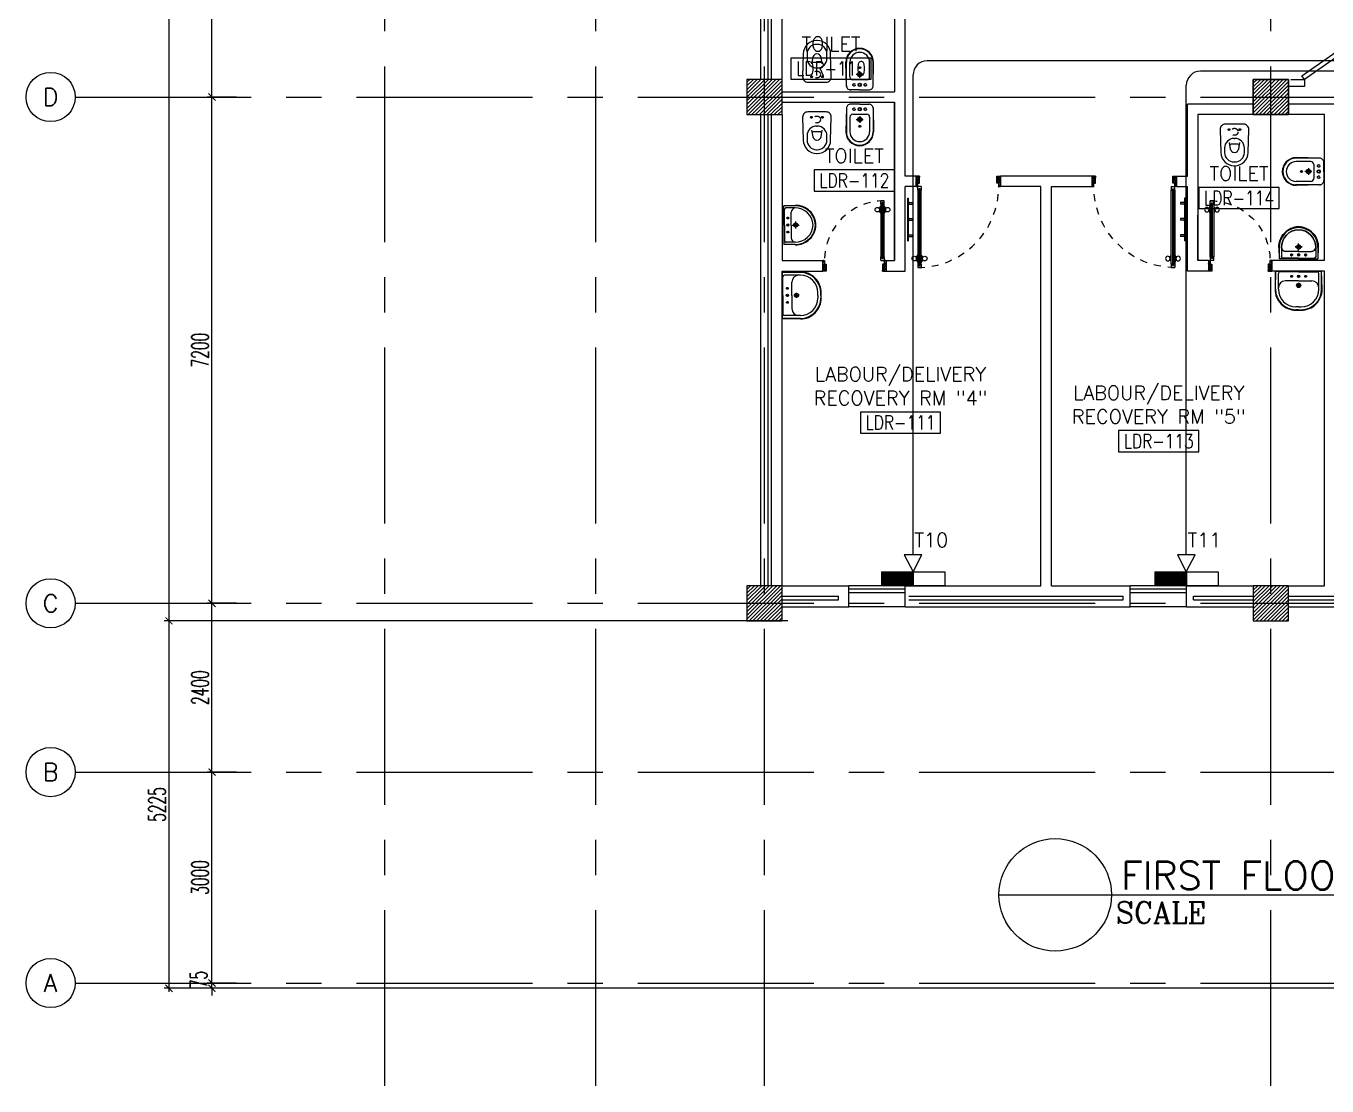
# Model space of a CAD drawing. Extents: x 0 to 92.2, y -1.4 to 78.1.
# Drawn here: x -0.01 to 18.49, y -1.39 to 13.68 of the extents above; entities that cross this region are included whole.
import ezdxf
from ezdxf.enums import TextEntityAlignment as Align

# ---------------------------------------------------------------- set-up
doc = ezdxf.new("R2010")
doc.units = 0
doc.header["$MEASUREMENT"] = 0
doc.header["$PDMODE"] = 34
for name, pattern in [('CENTERX2', [4, 2.5, -0.5, 0.5, -0.5]), ('DASHED', [0.75, 0.5, -0.25]), ('HIDDEN', [0.375, 0.25, -0.125]), ('HIDDEN2', [0.1875, 0.125, -0.0625])]:
    doc.linetypes.add(name, pattern=pattern)
doc.layers.get('0').update_dxf_attribs({"color": 11, "linetype": 'CONTINUOUS'})
doc.layers.get('DEFPOINTS').update_dxf_attribs({"color": 11, "linetype": 'CONTINUOUS'})
for name, color, linetype in [('A-TILES', 11, 'CONTINUOUS'), ('AX-CR', 11, 'CONTINUOUS'), ('AX-DIM', 11, 'CONTINUOUS'), ('AX-TXT', 11, 'CONTINUOUS'), ('AXES', 11, 'CENTERX2'), ('COL', 11, 'CONTINUOUS'), ('DOOR', 11, 'CONTINUOUS'), ('E-TEL', 4, 'CONTINUOUS'), ('E-TEXT', 2, 'CONTINUOUS'), ('E-WIRE', 4, 'CONTINUOUS'), ('FIX', 11, 'CONTINUOUS'), ('HAT', 11, 'CONTINUOUS'), ('INSUL', 11, 'CONTINUOUS'), ('NON-MEDICAL', 11, 'CONTINUOUS'), ('RM-BOX', 11, 'CONTINUOUS'), ('RM-NAME', 11, 'CONTINUOUS'), ('RM-NO', 11, 'CONTINUOUS'), ('TITLETEXT', 11, 'CONTINUOUS'), ('WALL', 11, 'CONTINUOUS'), ('WIN', 11, 'CONTINUOUS')]:
    doc.layers.add(name, color=color, linetype=linetype)
doc.styles.add('ROMANC', font='romanc', dxfattribs={"height": 0.1})
doc.styles.add('ROMANS', font='ROMANS.shx', dxfattribs={"width": 0.6})
doc.styles.get("Standard").update_dxf_attribs({"font": 'TXT.shx'})
doc.dimstyles.new('STANDARD_IN', dxfattribs={"dimtxt": 0.24, "dimasz": 0.1, "dimexe": 0.07, "dimexo": 0.05, "dimgap": 0.05, "dimtad": 1, "dimdec": 0, "dimlfac": 1000, "dimzin": 0, "dimtxsty": 'ROMANS', "dimblk": 'ARCHTICK', "dimcen": 0.05, "dimdle": 0.05, "dimclrd": 7, "dimclre": 7, "dimclrt": 2, "dimazin": 3, "dimtfac": 1, "dimtdec": 0, "dimtmove": 0, "dimatfit": 3, "dimtolj": 1, "dimtzin": 0})

# ---------------------------------------------------------------- blocks, each defined once
blk = doc.blocks.new('*X87')
at = {"color": 0}
for p, q in [((31339, 118260), (31829, 118750)), ((31339, 118313), (31776, 118750)), ((31339, 118366), (31723, 118750)), ((31339, 118419), (31670, 118750)), ((31339, 118472), (31617, 118750)), ((31339, 118525), (31563, 118750)), ((31339, 118579), (31510, 118750)), ((31339, 118632), (31457, 118750)), ((31339, 118685), (31404, 118750)), ((31339, 118738), (31351, 118750)), ((31382, 118250), (31839, 118707)), ((31435, 118250), (31839, 118654)), ((31488, 118250), (31839, 118601)), ((31541, 118250), (31839, 118548)), ((31594, 118250), (31839, 118495)), ((31647, 118250), (31839, 118442)), ((31700, 118250), (31839, 118389)), ((31753, 118250), (31839, 118336)), ((31806, 118250), (31839, 118283))]:
    blk.add_line(p, q, dxfattribs=at)
blk = doc.blocks.new('*X86')
at = {"color": 0}
for p, q in [((24139, 118273), (24616, 118750)), ((24139, 118326), (24563, 118750)), ((24139, 118379), (24510, 118750)), ((24139, 118432), (24457, 118750)), ((24139, 118485), (24404, 118750)), ((24139, 118538), (24351, 118750)), ((24139, 118591), (24298, 118750)), ((24139, 118644), (24245, 118750)), ((24139, 118697), (24192, 118750)), ((24169, 118250), (24639, 118720)), ((24222, 118250), (24639, 118667)), ((24275, 118250), (24639, 118614)), ((24328, 118250), (24639, 118561)), ((24381, 118250), (24639, 118508)), ((24434, 118250), (24639, 118455)), ((24487, 118250), (24639, 118402)), ((24540, 118250), (24639, 118349)), ((24593, 118250), (24639, 118296))]:
    blk.add_line(p, q, dxfattribs=at)
blk = doc.blocks.new('*X82')
at = {"color": 0}
for p, q in [((31339, 125473), (31816, 125950)), ((31339, 125526), (31763, 125950)), ((31339, 125579), (31710, 125950)), ((31339, 125632), (31657, 125950)), ((31339, 125685), (31604, 125950)), ((31339, 125738), (31551, 125950)), ((31339, 125791), (31498, 125950)), ((31339, 125844), (31445, 125950)), ((31339, 125897), (31392, 125950)), ((31369, 125450), (31839, 125920)), ((31422, 125450), (31839, 125867)), ((31475, 125450), (31839, 125814)), ((31528, 125450), (31839, 125761)), ((31581, 125450), (31839, 125708)), ((31634, 125450), (31839, 125655)), ((31687, 125450), (31839, 125602)), ((31740, 125450), (31839, 125549)), ((31793, 125450), (31839, 125496))]:
    blk.add_line(p, q, dxfattribs=at)
blk = doc.blocks.new('*X81')
at = {"color": 0}
for p, q in [((24139, 125485), (24604, 125950)), ((24139, 125538), (24551, 125950)), ((24139, 125591), (24498, 125950)), ((24139, 125644), (24445, 125950)), ((24139, 125697), (24392, 125950)), ((24139, 125750), (24338, 125950)), ((24139, 125803), (24285, 125950)), ((24139, 125857), (24232, 125950)), ((24139, 125910), (24179, 125950)), ((24157, 125450), (24639, 125932)), ((24210, 125450), (24639, 125879)), ((24263, 125450), (24639, 125826)), ((24316, 125450), (24639, 125773)), ((24369, 125450), (24639, 125720)), ((24422, 125450), (24639, 125667)), ((24475, 125450), (24639, 125614)), ((24528, 125450), (24639, 125561)), ((24581, 125450), (24639, 125508)), ((24634, 125450), (24639, 125455))]:
    blk.add_line(p, q, dxfattribs=at)
blk = doc.blocks.new('RM1')
at = {"layer": 'RM-BOX'}
blk.add_lwpolyline([(570, -200), (-570, -200), (-570, -500), (570, -500)], close=True, dxfattribs=at)
at = {"layer": 'RM-NAME', "style": 'ROMANS'}
blk.add_attdef('ROOMNAME1', text='', height=200, dxfattribs=at).set_placement((0, 324), align=Align.MIDDLE)
blk = doc.blocks.new('AXL')
at = {"layer": 'AX-CR'}
blk.add_circle((-350, 0), 350, dxfattribs=at)
blk = doc.blocks.new('_ARCHTICK')
at = {"color": 0, "linetype": 'BYBLOCK', "const_width": 0.15}
blk.add_lwpolyline([(-0.5, -0.5), (0.5, 0.5)], dxfattribs=at)
blk = doc.blocks.new('*D167')
at = {"layer": 'AX-DIM', "color": 7, "ltscale": 0.3}
for p, q in [((2.026, 5.171), (2.026, 64.591)), ((10.147, 64.541), (1.956, 64.541)), ((10.826, 5.221), (1.956, 5.221))]:
    blk.add_line(p, q, dxfattribs=at)
at = {"layer": 'DEFPOINTS', "color": 0, "ltscale": 0.3}
for p in [(2.026, 64.541), (10.197, 64.541), (10.876, 5.221)]:
    blk.add_point(p, dxfattribs=at)
at = {"layer": 'AX-DIM', "color": 7, "ltscale": 0.3, "xscale": 0.1, "yscale": 0.1, "zscale": 0.1}
for p, rotation in [((2.026, 64.541), 90), ((2.026, 5.221), 270)]:
    blk.add_blockref('_ARCHTICK', p, dxfattribs=dict(at, rotation=rotation))
at = {"layer": 'AX-DIM', "color": 2, "ltscale": 0.3, "insert": (1.856, 34.881), "char_height": 0.24, "attachment_point": 5, "rotation": 90, "style": 'ROMANS'}
blk.add_mtext('\\A1;59320', dxfattribs=at)
blk = doc.blocks.new('*D155')
at = {"layer": 'AX-DIM', "color": 7, "ltscale": 0.3}
for p, q in [((2.637, 12.621), (2.637, 16.321)), ((2.987, 16.271), (2.567, 16.271)), ((2.987, 12.671), (2.567, 12.671))]:
    blk.add_line(p, q, dxfattribs=at)
at = {"layer": 'DEFPOINTS', "color": 0, "ltscale": 0.3}
for p in [(2.637, 16.271), (3.037, 16.271), (3.037, 12.671)]:
    blk.add_point(p, dxfattribs=at)
at = {"layer": 'AX-DIM', "color": 7, "ltscale": 0.3, "xscale": 0.1, "yscale": 0.1, "zscale": 0.1}
for p, rotation in [((2.637, 16.271), 90), ((2.637, 12.671), 270)]:
    blk.add_blockref('_ARCHTICK', p, dxfattribs=dict(at, rotation=rotation))
at = {"layer": 'AX-DIM', "color": 2, "ltscale": 0.3, "insert": (2.467, 14.471), "char_height": 0.24, "attachment_point": 5, "rotation": 90, "style": 'ROMANS'}
blk.add_mtext('\\A1;3600', dxfattribs=at)
blk = doc.blocks.new('*D154')
at = {"layer": 'AX-DIM', "color": 7, "ltscale": 0.3}
for p, q in [((2.987, 12.671), (2.567, 12.671)), ((2.637, 5.421), (2.637, 12.721)), ((2.987, 5.471), (2.567, 5.471))]:
    blk.add_line(p, q, dxfattribs=at)
at = {"layer": 'DEFPOINTS', "color": 0, "ltscale": 0.3}
for p in [(2.637, 12.671), (3.037, 12.671), (3.037, 5.471)]:
    blk.add_point(p, dxfattribs=at)
at = {"layer": 'AX-DIM', "color": 7, "ltscale": 0.3, "xscale": 0.1, "yscale": 0.1, "zscale": 0.1}
for p, rotation in [((2.637, 12.671), 90), ((2.637, 5.471), 270)]:
    blk.add_blockref('_ARCHTICK', p, dxfattribs=dict(at, rotation=rotation))
at = {"layer": 'AX-DIM', "color": 2, "ltscale": 0.3, "insert": (2.467, 9.071), "char_height": 0.24, "attachment_point": 5, "rotation": 90, "style": 'ROMANS'}
blk.add_mtext('\\A1;7200', dxfattribs=at)
blk = doc.blocks.new('*D153')
at = {"layer": 'AX-DIM', "color": 7, "ltscale": 0.3}
for p, q in [((2.987, 5.471), (2.567, 5.471)), ((2.637, 3.021), (2.637, 5.521)), ((2.987, 3.071), (2.567, 3.071))]:
    blk.add_line(p, q, dxfattribs=at)
at = {"layer": 'DEFPOINTS', "color": 0, "ltscale": 0.3}
for p in [(2.637, 5.471), (3.037, 5.471), (3.037, 3.071)]:
    blk.add_point(p, dxfattribs=at)
at = {"layer": 'AX-DIM', "color": 7, "ltscale": 0.3, "xscale": 0.1, "yscale": 0.1, "zscale": 0.1}
for p, rotation in [((2.637, 5.471), 90), ((2.637, 3.071), 270)]:
    blk.add_blockref('_ARCHTICK', p, dxfattribs=dict(at, rotation=rotation))
at = {"layer": 'AX-DIM', "color": 2, "ltscale": 0.3, "insert": (2.467, 4.271), "char_height": 0.24, "attachment_point": 5, "rotation": 90, "style": 'ROMANS'}
blk.add_mtext('\\A1;2400', dxfattribs=at)
blk = doc.blocks.new('*D152')
at = {"layer": 'AX-DIM', "color": 7, "ltscale": 0.3}
for p, q in [((2.987, 3.071), (2.567, 3.071)), ((2.637, 0.021), (2.637, 3.121)), ((2.987, 0.071), (2.567, 0.071))]:
    blk.add_line(p, q, dxfattribs=at)
at = {"layer": 'DEFPOINTS', "color": 0, "ltscale": 0.3}
for p in [(2.637, 3.071), (3.037, 3.071), (3.037, 0.071)]:
    blk.add_point(p, dxfattribs=at)
at = {"layer": 'AX-DIM', "color": 7, "ltscale": 0.3, "xscale": 0.1, "yscale": 0.1, "zscale": 0.1}
for p, rotation in [((2.637, 3.071), 90), ((2.637, 0.071), 270)]:
    blk.add_blockref('_ARCHTICK', p, dxfattribs=dict(at, rotation=rotation))
at = {"layer": 'AX-DIM', "color": 2, "ltscale": 0.3, "insert": (2.467, 1.571), "char_height": 0.24, "attachment_point": 5, "rotation": 90, "style": 'ROMANS'}
blk.add_mtext('\\A1;3000', dxfattribs=at)
blk = doc.blocks.new('COL50')
at = {"layer": 'COL'}
blk.add_lwpolyline([(-250, 250), (-250, -250), (250, -250), (250, 250)], close=True, dxfattribs=at)
blk = doc.blocks.new('*D186')
at = {"layer": 'AX-DIM', "color": 7, "ltscale": 0.3}
for p, q in [((2.676, 5.221), (1.956, 5.221)), ((2.026, -0.054), (2.026, 5.271)), ((18.602, -0.004), (1.956, -0.004))]:
    blk.add_line(p, q, dxfattribs=at)
at = {"layer": 'DEFPOINTS', "color": 0, "ltscale": 0.3}
for p in [(2.026, 5.221), (2.726, 5.221), (18.652, -0.004)]:
    blk.add_point(p, dxfattribs=at)
at = {"layer": 'AX-DIM', "color": 7, "ltscale": 0.3, "xscale": 0.1, "yscale": 0.1, "zscale": 0.1}
for p, rotation in [((2.026, 5.221), 90), ((2.026, -0.004), 270)]:
    blk.add_blockref('_ARCHTICK', p, dxfattribs=dict(at, rotation=rotation))
at = {"layer": 'AX-DIM', "color": 2, "ltscale": 0.3, "insert": (1.856, 2.609), "char_height": 0.24, "attachment_point": 5, "rotation": 90, "style": 'ROMANS'}
blk.add_mtext('\\A1;5225', dxfattribs=at)
blk = doc.blocks.new('*D185')
at = {"layer": 'AX-DIM', "color": 7, "ltscale": 0.3}
for p, q in [((2.987, 0.071), (2.567, 0.071)), ((2.637, 0.071), (2.637, 0.171)), ((2.637, -0.004), (2.637, 0.071)), ((2.987, -0.004), (2.567, -0.004)), ((2.637, -0.004), (2.637, -0.104))]:
    blk.add_line(p, q, dxfattribs=at)
at = {"layer": 'DEFPOINTS', "color": 0, "ltscale": 0.3}
for p in [(2.637, 0.071), (3.037, 0.071), (3.037, -0.004)]:
    blk.add_point(p, dxfattribs=at)
at = {"layer": 'AX-DIM', "color": 7, "ltscale": 0.3, "xscale": 0.1, "yscale": 0.1, "zscale": 0.1}
for p, rotation in [((2.637, 0.071), 270), ((2.637, -0.004), 90)]:
    blk.add_blockref('_ARCHTICK', p, dxfattribs=dict(at, rotation=rotation))
at = {"layer": 'AX-DIM', "color": 2, "ltscale": 0.3, "insert": (2.447, 0.119), "char_height": 0.24, "attachment_point": 5, "rotation": 90, "style": 'ROMANS'}
blk.add_mtext('\\A1;75', dxfattribs=at)
blk = doc.blocks.new('DOOR90')
at = {"layer": 'DOOR', "color": 0, "linetype": 'BYBLOCK'}
for p, q in [((-150, 0), (-150, -25)), ((-150, 0), (0, 0)), ((0, -50), (0, 0)), ((-1000, -25), (-1000, -75)), ((-1000, -75), (-1000, -25)), ((-950, -25), (-1000, -25)), ((-950, -75), (-1000, -75)), ((-970, -42), (-970, -58)), ((-950, -42), (-970, -42)), ((-950, -58), (-970, -58)), ((-950, -25), (-950, -42)), ((-950, -58), (-950, -75)), ((-918, -25), (-918, -18)), ((-828, -18), (-918, -18)), ((-918, -75), (-918, -82)), ((-828, -82), (-918, -82)), ((-905, -18), (-905, -9)), ((-905, -9), (-840, -9)), ((-905, -18), (-840, -18)), ((-905, -82), (-905, -91)), ((-905, -82), (-840, -82)), ((-905, -91), (-840, -91)), ((-840, -18), (-840, -9)), ((-840, -82), (-840, -91)), ((-828, -25), (-828, -18)), ((-828, -75), (-828, -82)), ((-200, -42), (-200, -25)), ((-200, -25), (-150, -25)), ((-180, -42), (-200, -42)), ((-200, -75), (-200, -58)), ((-200, -58), (-180, -58)), ((-150, -75), (-200, -75)), ((-180, -58), (-180, -42)), ((-150, -75), (-150, -25)), ((-150, -25), (-100, -25)), ((-100, -25), (-100, -50)), ((-100, -50), (0, -50)), ((-150, -900), (-150, -875)), ((-150, -875), (-100, -875)), ((0, -900), (-150, -900)), ((-150, -900), (0, -900)), ((-100, -850), (0, -850)), ((-100, -875), (-100, -850)), ((0, -850), (0, -900))]:
    blk.add_line(p, q, dxfattribs=at)
at = {"layer": 'DOOR', "color": 9, "linetype": 'BYBLOCK'}
for p, q in [((0, -50), (-114, 0)), ((0, -50), (-40, 0)), ((0, -50), (-100, -37)), ((0, -850), (-114, -900)), ((0, -850), (-100, -863)), ((0, -850), (-40, -900))]:
    blk.add_line(p, q, dxfattribs=at)
at = {"layer": 'DOOR', "linetype": 'BYBLOCK'}
for p, q in [((-200, -25), (-950, -25)), ((-200, -42), (-950, -42)), ((-200, -58), (-950, -58)), ((-950, -75), (-200, -75))]:
    blk.add_line(p, q, dxfattribs=at)
at = {"layer": 'DOOR', "color": 0, "linetype": 'BYBLOCK'}
for centre in [(-873, 24), (-873, -124)]:
    blk.add_circle(centre, 32.4, dxfattribs=at)
at = {"layer": 'DOOR', "color": 9, "linetype": 'BYBLOCK'}
for centre, radius, start, end in [((0, -50), 154, 161.1053, 166.2858), ((0, -50), 134, 158.1598, 169.28), ((0, -50), 94.4, 148.0182, 180), ((0, -50), 74.4, 137.7764, 180), ((0, -50), 114, 154.0838, 167.3774), ((0, -50), 54.4, 113.2074, 180), ((0, -50), 34.4, 90, 180), ((0, -50), 14.4, 90, 180), ((0, -850), 154, 193.7142, 198.8947), ((0, -850), 134, 190.72, 201.8402), ((0, -850), 94.4, 180, 211.9818), ((0, -850), 74.4, 180, 222.2236), ((0, -850), 54.4, 180, 246.7926), ((0, -850), 34.4, 180, 270), ((0, -850), 14.4, 180, 270)]:
    blk.add_arc(centre, radius, start, end, dxfattribs=at)
at = {"layer": 'DOOR', "linetype": 'HIDDEN', "ltscale": 0.5}
blk.add_arc((-150, -25), 850, 180, 270, dxfattribs=at)
blk = doc.blocks.new('DOOR100')
at = {"layer": 'DOOR', "color": 0, "linetype": 'BYBLOCK'}
for p, q in [((-25, 1300), (-75, 1300)), ((-75, 1300), (-25, 1300)), ((-75, 1250), (-75, 1300)), ((-25, 1250), (-25, 1300)), ((-82, 1205), (-91, 1205)), ((-91, 1205), (-91, 1140)), ((-82, 1140), (-91, 1140)), ((-75, 1218), (-82, 1218)), ((-82, 1128), (-82, 1218)), ((-82, 1205), (-82, 1140)), ((-75, 1128), (-82, 1128)), ((-58, 1250), (-75, 1250)), ((-42, 1270), (-58, 1270)), ((-58, 1250), (-58, 1270)), ((-42, 1250), (-42, 1270)), ((-25, 1250), (-42, 1250)), ((-25, 1218), (-18, 1218)), ((-25, 1128), (-18, 1128)), ((-18, 1128), (-18, 1218)), ((-18, 1205), (-9, 1205)), ((-18, 1205), (-18, 1140)), ((-18, 1140), (-9, 1140)), ((-9, 1205), (-9, 1140)), ((-75, 200), (-58, 200)), ((-75, 150), (-75, 200)), ((-58, 200), (-58, 180)), ((-42, 200), (-25, 200)), ((-42, 180), (-42, 200)), ((-25, 200), (-25, 150)), ((-1200, 0), (-1200, 150)), ((-1200, 150), (-1175, 150)), ((-1200, 150), (-1200, 0)), ((-1150, 0), (-1200, 0)), ((-1175, 150), (-1175, 100)), ((-1175, 100), (-1150, 100)), ((-1150, 100), (-1150, 0)), ((-75, 150), (-25, 150)), ((-58, 180), (-42, 180)), ((-50, 100), (-50, 0)), ((-25, 100), (-50, 100)), ((-50, 0), (0, 0)), ((0, 150), (-25, 150)), ((-25, 150), (-25, 100)), ((0, 150), (0, 0))]:
    blk.add_line(p, q, dxfattribs=at)
at = {"layer": 'DOOR', "linetype": 'BYBLOCK'}
for p, q in [((-75, 1250), (-75, 200)), ((-58, 200), (-58, 1250)), ((-42, 200), (-42, 1250)), ((-25, 200), (-25, 1250)), ((0, 0), (0, 150))]:
    blk.add_line(p, q, dxfattribs=at)
at = {"layer": 'DOOR', "color": 9, "linetype": 'BYBLOCK'}
for p, q in [((-1150, 0), (-1200, 114)), ((-1150, 0), (-1200, 40)), ((-1150, 0), (-1163, 100)), ((-50, 0), (0, 114)), ((-50, 0), (-37, 100)), ((-50, 0), (0, 40))]:
    blk.add_line(p, q, dxfattribs=at)
at = {"layer": 'DOOR', "color": 0, "linetype": 'BYBLOCK'}
for centre in [(-124, 1173), (24, 1173)]:
    blk.add_circle(centre, 32.4, dxfattribs=at)
at = {"layer": 'DOOR', "linetype": 'HIDDEN', "ltscale": 0.5}
blk.add_arc((-25, 150), 1150, 90, 180.0001, dxfattribs=at)
at = {"layer": 'DOOR', "color": 9, "linetype": 'BYBLOCK'}
for centre, radius, start, end in [((-1150, 0), 154, 103.7142, 108.8947), ((-1150, 0), 134, 100.72, 111.8402), ((-1150, 0), 94.4, 90, 121.9818), ((-1150, 0), 74.4, 90, 132.2236), ((-1150, 0), 54.4, 90, 156.7926), ((-1150, 0), 34.4, 90, 180), ((-1150, 0), 14.4, 90, 180), ((-50, 0), 94.4, 58.0182, 90), ((-50, 0), 74.4, 47.7764, 90), ((-50, 0), 54.4, 23.2074, 90), ((-50, 0), 34.4, 0, 90), ((-50, 0), 14.4, 0, 90), ((-50, 0), 134, 68.1598, 79.28), ((-50, 0), 114, 64.0838, 77.3774), ((-50, 0), 154, 71.1053, 76.2858)]:
    blk.add_arc(centre, radius, start, end, dxfattribs=at)
blk = doc.blocks.new('A$C49F1192B')
at = {"layer": 'DOOR', "color": 0, "linetype": 'BYBLOCK', "xscale": -1, "rotation": 270}
blk.add_blockref('DOOR100', (0, 1200), dxfattribs=at)
blk = doc.blocks.new('WC1')
at = {"layer": 'FIX'}
for p, q in [((-210, 204), (-538, 194)), ((-727, 5), (-727, -5)), ((-674, 5), (-674, -5)), ((-534, 24), (-540, 0)), ((-540, 0), (-534, -24)), ((-475, 141), (-538, 141)), ((-395, 76), (-490, 60)), ((-339, 5), (-339, -5)), ((-538, -141), (-475, -141)), ((-490, -60), (-395, -76)), ((-538, -194), (-210, -204))]:
    blk.add_line(p, q, dxfattribs=at)
at = {"layer": 'FIX', "linetype": 'CONTINUOUS'}
blk.add_line((-420, -47), (-420, 45), dxfattribs=at)
at = {"layer": 'FIX'}
blk.add_lwpolyline([(-213, -204), (-210, -204, 0.414214), (-137, -131), (-137, 0), (-137, 131, 0.414214), (-210, 204)], format="xyb", dxfattribs=at)
at = {"layer": 'FIX', "linetype": 'HIDDEN2', "ltscale": 0.3}
blk.add_circle((-245, 0), 49.8, dxfattribs=at)
at = {"layer": 'FIX', "linetype": 'HIDDEN', "ltscale": 0.05}
for centre in [(-213, 78), (-213, -77)]:
    blk.add_circle(centre, 11.6, dxfattribs=at)
at = {"layer": 'FIX'}
for centre, radius, start, end in [((-538, 5), 189, 90, 180), ((-538, 5), 136, 90, 180), ((-473, -7), 68.2, 128.9242, 152.8468), ((-464, -18), 82, 108.496, 128.9242), ((-475, 5), 136, 360, 90), ((-538, -5), 189, 180, 270), ((-538, -5), 136, 180, 270), ((-473, 7), 68.2, 207.1532, 231.0758), ((-464, 18), 82, 231.0758, 251.504), ((-475, -5), 136, 270, 0)]:
    blk.add_arc(centre, radius, start, end, dxfattribs=at)
at = {"layer": 'FIX', "linetype": 'CONTINUOUS'}
for centre, start, end in [((-443, 46), 357.6662, 91.6121), ((-442, -46), 268.3879, 2.3338)]:
    blk.add_arc(centre, 22.3, start, end, dxfattribs=at)
blk = doc.blocks.new('BIDET1')
at = {"layer": 'FIX'}
for p, q in [((-88, 190), (-428, 190)), ((-617, 2), (-617, -3)), ((-210, 140), (-420, 140)), ((-352, 1), (-352, 1)), ((-350, 5), (-350, 5)), ((-348, 1), (-348, 1)), ((-346, 5), (-346, 5)), ((-344, 9), (-344, 9)), ((-344, 1), (-344, 1)), ((-342, 5), (-342, 5)), ((-341, 9), (-341, 9)), ((-341, 1), (-341, 1)), ((-339, 5), (-339, 5)), ((-337, 1), (-337, 1)), ((-335, 5), (-335, 5)), ((-333, 1), (-333, 1)), ((-170, 100), (-170, -100)), ((-25, -3), (-25, 128)), ((-617, -8), (-617, -3)), ((-210, -140), (-420, -140)), ((-350, -2), (-350, -2)), ((-348, -6), (-348, -6)), ((-346, -2), (-346, -2)), ((-346, -10), (-346, -10)), ((-344, -6), (-344, -6)), ((-342, -2), (-342, -2)), ((-342, -10), (-342, -10)), ((-341, -6), (-341, -6)), ((-339, -2), (-339, -2)), ((-339, -10), (-339, -10)), ((-337, -6), (-337, -6)), ((-335, -2), (-335, -2)), ((-333, -6), (-333, -6)), ((-331, -2), (-331, -2)), ((-25, -3), (-25, -134)), ((-88, -190), (-428, -190))]:
    blk.add_line(p, q, dxfattribs=at)
at = {"layer": 'FIX', "linetype": 'BYBLOCK', "ltscale": 0.3}
for p, q in [((-75, 190), (-420, 197)), ((-75, -190), (-420, -197))]:
    blk.add_line(p, q, dxfattribs=at)
at = {"layer": 'FIX', "linetype": 'DASHED', "ltscale": 0.05}
for p, q in [((-196, 0), (-294, 0)), ((-245, 49), (-245, -49))]:
    blk.add_line(p, q, dxfattribs=at)
at = {"layer": 'FIX'}
for centre, radius in [((-342, 0), 13.8), ((-342, 0), 11), ((-245, 0), 31.7), ((-245, 0), 22.5), ((-98, 0), 24.5), ((-98, 0), 17.5)]:
    blk.add_circle(centre, radius, dxfattribs=at)
at = {"layer": 'FIX', "linetype": 'HIDDEN', "ltscale": 0.05}
for centre in [(-98, 80), (-98, -80)]:
    blk.add_circle(centre, 17.5, dxfattribs=at)
at = {"layer": 'FIX', "linetype": 'BYBLOCK', "ltscale": 0.3}
blk.add_arc((-420, 0), 197, 90, 270, dxfattribs=at)
at = {"layer": 'FIX'}
for centre, radius, start, end in [((-420, 0), 190, 90, 270), ((-87, 128), 62.1, 0.1463, 90.8397), ((-420, 0), 140, 90, 270), ((-210, 100), 40, 0, 90), ((-210, -100), 40, 270, 0), ((-87, -128), 62.1, 269.1603, 359.8537)]:
    blk.add_arc(centre, radius, start, end, dxfattribs=at)
blk = doc.blocks.new('LAV-003')
at = {"layer": 'FIX', "linetype": 'CONTINUOUS'}
for p, q in [((-328, -285), (-328, -25)), ((0, -165), (-188, -165)), ((0, -165), (187, -165)), ((327, -285), (327, -25)), ((-288, -285), (-288, -265)), ((287, -285), (287, -265)), ((0, -535), (-38, -535)), ((0, -535), (37, -535)), ((0, -575), (-38, -575)), ((0, -575), (37, -575))]:
    blk.add_line(p, q, dxfattribs=at)
at = {"layer": 'FIX', "linetype": 'BYBLOCK'}
blk.add_line((-328, -25), (327, -25), dxfattribs=at)
at = {"layer": 'FIX', "linetype": 'BYBLOCK', "ltscale": 0.3}
for p, q in [((-288, -265), (-288, -60)), ((0, -35), (-262, -35)), ((0, -35), (262, -35)), ((287, -265), (287, -60))]:
    blk.add_line(p, q, dxfattribs=at)
at = {"layer": 'FIX'}
for p, q in [((-16, -101), (15, -101)), ((0, -85), (0, -116))]:
    blk.add_line(p, q, dxfattribs=at)
at = {"layer": 'FIX', "linetype": 'DASHED', "ltscale": 0.04}
for p, q in [((-36, -230), (37, -230)), ((0, -194), (0, -266))]:
    blk.add_line(p, q, dxfattribs=at)
at = {"layer": 'FIX', "linetype": 'CONTINUOUS'}
blk.add_lwpolyline([(295, -25), (0, -25), (-328, -25), (-335, -285, 0.414214), (-38, -582), (0, -582), (37, -582, 0.414214), (334, -285), (327, -25), (0, -25)], format="xyb", dxfattribs=at)
at = {"layer": 'FIX', "linetype": 'HIDDEN', "ltscale": 0.05}
for centre in [(-100, -101), (100, -101)]:
    blk.add_circle(centre, 12.4, dxfattribs=at)
at = {"layer": 'FIX'}
for centre, radius in [((0, -101), 15.5), ((0, -230), 29.5), ((0, -230), 22.5)]:
    blk.add_circle(centre, radius, dxfattribs=at)
at = {"layer": 'FIX', "linetype": 'CONTINUOUS'}
for centre, radius, start, end in [((-188, -265), 100, 90, 180), ((187, -265), 100, 0, 90), ((-38, -285), 290, 180, 270), ((-38, -285), 250, 180, 270), ((37, -285), 250, 270, 0), ((37, -285), 290, 270, 0)]:
    blk.add_arc(centre, radius, start, end, dxfattribs=at)
at = {"layer": 'FIX', "linetype": 'BYBLOCK', "ltscale": 0.3}
for centre, start, end in [((-262, -60), 90, 180), ((262, -60), 0, 90)]:
    blk.add_arc(centre, 25, start, end, dxfattribs=at)
blk = doc.blocks.new('LAV1')
at = {"layer": 'FIX', "linetype": 'BYBLOCK', "ltscale": 0.3}
for p, q in [((-280, 210), (-275, 50)), ((-245, 210), (-245, 85)), ((245, 210), (245, 85)), ((280, 210), (275, 50)), ((0, 60), (-220, 60)), ((0, 60), (220, 60))]:
    blk.add_line(p, q, dxfattribs=at)
at = {"layer": 'FIX', "linetype": 'CONTINUOUS'}
for p, q in [((-275, 210), (-275, 50)), ((275, 210), (275, 50)), ((0, 50), (-275, 50)), ((0, 50), (-252, 50)), ((0, 155), (-181, 155)), ((0, 155), (181, 155)), ((0, 50), (252, 50)), ((0, 50), (275, 50))]:
    blk.add_line(p, q, dxfattribs=at)
at = {"layer": 'FIX', "linetype": 'DASHED', "ltscale": 0.05}
for p, q in [((50, 220), (-50, 220)), ((0, 170), (0, 270)), ((0, 170), (0, 270))]:
    blk.add_line(p, q, dxfattribs=at)
at = {"layer": 'FIX'}
for p, q in [((16, 107), (-15, 107)), ((0, 92), (0, 123))]:
    blk.add_line(p, q, dxfattribs=at)
for centre, radius in [((0, 220), 29.5), ((0, 220), 22.5), ((0, 107), 15.5)]:
    blk.add_circle(centre, radius, dxfattribs=at)
at = {"layer": 'FIX', "linetype": 'HIDDEN', "ltscale": 0.05}
for centre in [(-100, 107), (100, 107)]:
    blk.add_circle(centre, 12.4, dxfattribs=at)
at = {"layer": 'FIX', "linetype": 'BYBLOCK', "ltscale": 0.3}
for centre, radius, start, end in [((7, 220), 287, 91.3776, 182.0064), ((-7, 220), 287, 357.9936, 88.6224), ((-220, 85), 24.9, 179.7021, 269.9486), ((220, 85), 24.9, 270.0514, 0.2979)]:
    blk.add_arc(centre, radius, start, end, dxfattribs=at)
at = {"layer": 'FIX', "linetype": 'CONTINUOUS'}
for centre, radius, start, end in [((8, 217), 283, 91.6988, 181.351), ((8, 212), 253, 91.7328, 180.4884), ((-8, 217), 283, 358.649, 88.3012), ((-8, 212), 253, 359.5116, 88.2672), ((-179, 222), 66.9, 190.2006, 268.0786), ((179, 222), 66.9, 271.9214, 349.7994)]:
    blk.add_arc(centre, radius, start, end, dxfattribs=at)

msp = doc.modelspace()

# ---------------------------------------------------------------- linework, layer by layer
at = {"layer": 'AXES'}
for p, q in [((5.0927, -1.3931), (5.0927, 77.4195)), ((8.0927, -1.3931), (8.0927, 77.4195)), ((17.6927, -1.3931), (17.6927, 77.4195)), ((10.4927, -1.3931), (10.4927, 43.5261)), ((0.6927, 12.6711), (68.7327, 12.6711)), ((0.6927, 5.4711), (68.7327, 5.4711)), ((0.6927, 3.0711), (68.7327, 3.0711)), ((0.6927, 0.0711), (68.7327, 0.0711))]:
    msp.add_line(p, q, dxfattribs=at)
at = {"layer": 'COL'}
msp.add_lwpolyline([(17.4427, 12.9211), (17.9427, 12.9211), (17.9427, 12.4211), (17.4427, 12.4211)], close=True, dxfattribs=at)
at = {"layer": 'E-TEL', "color": 4}
for p, q in [((12.1569, 5.9205), (12.1569, 5.7211)), ((12.1569, 5.9205), (13.0569, 5.9205)), ((12.1779, 5.9205), (12.6055, 5.7211)), ((12.2075, 5.9205), (12.608, 5.7337)), ((12.2371, 5.9205), (12.608, 5.7475)), ((12.2667, 5.9205), (12.608, 5.7613)), ((12.2963, 5.9205), (12.608, 5.7751)), ((12.3258, 5.9205), (12.608, 5.7889)), ((12.3554, 5.9205), (12.608, 5.8027)), ((12.385, 5.9205), (12.608, 5.8165)), ((12.4146, 5.9205), (12.608, 5.8303)), ((12.4441, 5.9205), (12.608, 5.8441)), ((12.4737, 5.9205), (12.608, 5.8579)), ((12.5033, 5.9205), (12.608, 5.8717)), ((12.5329, 5.9205), (12.608, 5.8855)), ((12.5625, 5.9205), (12.608, 5.8992)), ((12.592, 5.9205), (12.608, 5.913)), ((12.608, 5.9205), (12.608, 5.7211)), ((13.0569, 5.9205), (13.0569, 5.7211)), ((16.0411, 5.9205), (16.0411, 5.7211)), ((16.0411, 5.9205), (16.9411, 5.9205)), ((16.0621, 5.9205), (16.4896, 5.7211)), ((16.0917, 5.9205), (16.4922, 5.7337)), ((16.1212, 5.9205), (16.4922, 5.7475)), ((16.1508, 5.9205), (16.4922, 5.7613)), ((16.1804, 5.9205), (16.4922, 5.7751)), ((16.21, 5.9205), (16.4922, 5.7889)), ((16.2396, 5.9205), (16.4922, 5.8027)), ((16.2691, 5.9205), (16.4922, 5.8165)), ((16.2987, 5.9205), (16.4922, 5.8303)), ((16.3283, 5.9205), (16.4922, 5.8441)), ((16.3579, 5.9205), (16.4922, 5.8579)), ((16.3874, 5.9205), (16.4922, 5.8717)), ((16.417, 5.9205), (16.4922, 5.8855)), ((16.4466, 5.9205), (16.4922, 5.8992)), ((16.4762, 5.9205), (16.4922, 5.913)), ((16.4922, 5.9205), (16.4922, 5.7211)), ((16.9411, 5.9205), (16.9411, 5.7211)), ((12.1569, 5.9165), (12.5759, 5.7211)), ((12.1569, 5.9027), (12.5463, 5.7211)), ((12.1569, 5.8889), (12.5167, 5.7211)), ((12.1569, 5.8751), (12.4872, 5.7211)), ((12.1569, 5.8613), (12.4576, 5.7211)), ((12.1569, 5.8476), (12.428, 5.7211)), ((12.1569, 5.8338), (12.3984, 5.7211)), ((12.1569, 5.82), (12.3688, 5.7211)), ((12.1569, 5.8062), (12.3393, 5.7211)), ((12.1569, 5.7924), (12.3097, 5.7211)), ((12.1569, 5.7786), (12.2801, 5.7211)), ((12.1569, 5.7648), (12.2505, 5.7211)), ((12.1569, 5.751), (12.221, 5.7211)), ((12.1569, 5.7372), (12.1914, 5.7211)), ((16.0411, 5.9165), (16.46, 5.7211)), ((16.0411, 5.9027), (16.4305, 5.7211)), ((16.0411, 5.8889), (16.4009, 5.7211)), ((16.0411, 5.8751), (16.3713, 5.7211)), ((16.0411, 5.8613), (16.3417, 5.7211)), ((16.0411, 5.8476), (16.3121, 5.7211)), ((16.0411, 5.8338), (16.2826, 5.7211)), ((16.0411, 5.82), (16.253, 5.7211)), ((16.0411, 5.8062), (16.2234, 5.7211)), ((16.0411, 5.7924), (16.1938, 5.7211)), ((16.0411, 5.7786), (16.1643, 5.7211)), ((16.0411, 5.7648), (16.1347, 5.7211)), ((16.0411, 5.751), (16.1051, 5.7211)), ((16.0411, 5.7372), (16.0755, 5.7211)), ((12.1569, 5.7234), (12.1618, 5.7211)), ((13.0569, 5.7211), (12.1569, 5.7211)), ((16.0411, 5.7234), (16.0459, 5.7211)), ((16.9411, 5.7211), (16.0411, 5.7211))]:
    msp.add_line(p, q, dxfattribs=at)
for points in [[(12.732, 6.1627), (12.4795, 6.1627), (12.6058, 5.9205), (12.6058, 5.9205)], [(16.6162, 6.1627), (16.3637, 6.1627), (16.4899, 5.9205), (16.4899, 5.9205)]]:
    msp.add_lwpolyline(points, close=True, dxfattribs=at)
at = {"layer": 'E-WIRE', "color": 4}
msp.add_line((26.3291, 13.1851), (12.8058, 13.1851), dxfattribs=at)
at = {"layer": 'E-WIRE', "color": 4, "linetype": 'BYBLOCK'}
for p, q in [((12.6058, 6.1627), (12.6058, 12.9851)), ((26.3291, 13.0378), (16.6899, 13.0378)), ((16.4899, 6.1627), (16.4899, 12.8378))]:
    msp.add_line(p, q, dxfattribs=at)
for centre in [(12.8058, 12.9851), (16.6899, 12.8378)]:
    msp.add_arc(centre, 0.2, 90, 180, dxfattribs=at)
at = {"layer": 'INSUL'}
for p, q in [((10.5427, 12.9211), (10.5427, 15.7211)), ((10.5927, 12.9211), (10.5927, 15.7211)), ((10.5427, 5.7211), (10.5427, 12.4211)), ((10.5927, 5.7211), (10.5927, 12.4211)), ((12.5427, 5.7211), (12.5427, 5.7711)), ((10.7427, 5.5711), (11.5427, 5.5711)), ((11.5427, 5.5211), (11.5427, 5.5711)), ((12.5427, 5.5711), (15.5927, 5.5711)), ((15.5927, 5.5211), (15.5927, 5.5711)), ((16.5927, 5.5211), (16.5927, 5.5711)), ((16.5927, 5.5711), (17.4427, 5.5711)), ((17.9427, 5.5711), (18.7927, 5.5711)), ((10.7427, 5.5211), (11.5427, 5.5211)), ((12.5427, 5.5211), (15.5927, 5.5211)), ((16.5927, 5.5211), (17.4427, 5.5211)), ((17.9427, 5.5211), (18.7927, 5.5211))]:
    msp.add_line(p, q, dxfattribs=at)
at = {"layer": 'NON-MEDICAL'}
for p, q in [((12.5239, 11.2342), (12.5356, 11.2342)), ((12.5239, 11.2342), (12.5239, 10.6246)), ((12.5356, 11.2342), (12.5356, 10.6246)), ((12.5356, 11.1832), (12.5402, 11.1832)), ((12.5356, 11.1371), (12.5402, 11.1371)), ((12.5402, 11.1832), (12.5402, 11.1371)), ((12.5402, 11.1719), (12.5942, 11.1719)), ((12.5402, 11.1484), (12.5942, 11.1484)), ((12.5942, 11.1719), (12.5942, 11.1484)), ((16.4073, 11.1719), (16.4073, 11.1484)), ((16.4613, 11.1719), (16.4073, 11.1719)), ((16.4613, 11.1484), (16.4073, 11.1484)), ((16.4613, 11.1832), (16.4613, 11.1371)), ((16.4659, 11.1832), (16.4613, 11.1832)), ((16.4659, 11.1371), (16.4613, 11.1371)), ((16.4776, 11.2342), (16.4659, 11.2342)), ((16.4659, 11.2342), (16.4659, 10.6246)), ((16.4776, 11.2342), (16.4776, 10.6246)), ((12.5356, 10.9525), (12.5402, 10.9525)), ((12.5402, 10.9525), (12.5402, 10.9063)), ((12.5402, 10.9411), (12.5942, 10.9411)), ((12.5402, 10.9177), (12.5942, 10.9177)), ((12.5942, 10.9411), (12.5942, 10.9177)), ((16.4613, 10.9411), (16.4073, 10.9411)), ((16.4073, 10.9411), (16.4073, 10.9177)), ((16.4613, 10.9177), (16.4073, 10.9177)), ((16.4613, 10.9525), (16.4613, 10.9063)), ((16.4659, 10.9525), (16.4613, 10.9525)), ((12.5356, 10.9063), (12.5402, 10.9063)), ((16.4659, 10.9063), (16.4613, 10.9063)), ((12.5239, 10.6246), (12.5356, 10.6246)), ((12.5356, 10.7217), (12.5402, 10.7217)), ((12.5356, 10.6756), (12.5402, 10.6756)), ((12.5402, 10.7217), (12.5402, 10.6756)), ((12.5402, 10.7104), (12.5942, 10.7104)), ((12.5402, 10.6869), (12.5942, 10.6869)), ((12.5942, 10.7104), (12.5942, 10.6869)), ((16.4613, 10.7104), (16.4073, 10.7104)), ((16.4073, 10.7104), (16.4073, 10.6869)), ((16.4613, 10.6869), (16.4073, 10.6869)), ((16.4659, 10.7217), (16.4613, 10.7217)), ((16.4613, 10.7217), (16.4613, 10.6756)), ((16.4659, 10.6756), (16.4613, 10.6756)), ((16.4776, 10.6246), (16.4659, 10.6246))]:
    msp.add_line(p, q, dxfattribs=at)
at = {"layer": 'TITLETEXT'}
msp.add_line((13.8263, 1.3247), (24.5238, 1.3247), dxfattribs=at)
msp.add_circle((14.6263, 1.3247), 0.8, dxfattribs=at)
at = {"layer": 'WALL'}
for p, q in [((10.4427, 12.9211), (10.4427, 15.8711)), ((10.7427, 12.9211), (10.7427, 14.9961)), ((12.3427, 14.9961), (12.3427, 12.7461)), ((12.4927, 11.5461), (12.4927, 14.9961)), ((18.1688, 12.8193), (17.9427, 12.8193)), ((17.9775, 12.9193), (18.1688, 12.9193)), ((18.1688, 12.9193), (18.1688, 12.8193)), ((10.7427, 12.7461), (12.3427, 12.7461)), ((10.7427, 12.5961), (12.3427, 12.5961)), ((12.3427, 10.3461), (12.3427, 12.5961)), ((12.3427, 12.5961), (12.3427, 10.3461)), ((10.4427, 5.7211), (10.4427, 12.4211)), ((10.7427, 12.4211), (10.7427, 10.3461)), ((16.5052, 11.5461), (16.5052, 12.5711)), ((17.4427, 12.5711), (16.5052, 12.5711)), ((17.4427, 12.4211), (16.6552, 12.4211)), ((16.6552, 12.4211), (16.6552, 10.3461)), ((20.4052, 12.5711), (17.9427, 12.5711)), ((18.4552, 12.4211), (17.9427, 12.4211)), ((18.4552, 10.3461), (18.4552, 12.4211)), ((12.6473, 11.5461), (12.4927, 11.5461)), ((12.6473, 11.3961), (12.6473, 11.5461)), ((15.1506, 11.5461), (13.8473, 11.5461)), ((13.8473, 11.3961), (13.8473, 11.5461)), ((15.1506, 11.3961), (15.1506, 11.5461)), ((16.3506, 11.3961), (16.3506, 11.5461)), ((16.3506, 11.5461), (16.5052, 11.5461)), ((12.4927, 10.1961), (12.4927, 11.3961)), ((12.6473, 11.3961), (12.4927, 11.3961)), ((14.4227, 11.3961), (13.8473, 11.3961)), ((14.4227, 5.7211), (14.4227, 11.3961)), ((14.5727, 11.3961), (15.1506, 11.3961)), ((14.5727, 5.7211), (14.5727, 11.3961)), ((16.3506, 11.3961), (16.5052, 11.3961)), ((16.5052, 10.1961), (16.5052, 11.3961)), ((16.6552, 10.3461), (16.6552, 10.9907)), ((10.7427, 10.3461), (11.3207, 10.3461)), ((10.7427, 5.7211), (10.7427, 10.1961)), ((10.7427, 10.1961), (11.3207, 10.1961)), ((11.3207, 10.3461), (11.3207, 10.1961)), ((12.2207, 10.3461), (12.3427, 10.3461)), ((12.2207, 10.3461), (12.2207, 10.1961)), ((12.2207, 10.1961), (12.4927, 10.1961)), ((16.8052, 10.1961), (16.5052, 10.1961)), ((16.8052, 10.3461), (16.6552, 10.3461)), ((16.8052, 10.3461), (16.8052, 10.1961)), ((17.7052, 10.3461), (17.7052, 10.1961)), ((18.4552, 10.3461), (17.7052, 10.3461)), ((18.4552, 10.1961), (17.7052, 10.1961)), ((18.4552, 5.7211), (18.4552, 10.1961)), ((10.7427, 5.7211), (11.6927, 5.7211)), ((11.6927, 5.4211), (11.6927, 5.7211)), ((12.4927, 5.4211), (12.4927, 5.7211)), ((12.4927, 5.7211), (14.4227, 5.7211)), ((14.5727, 5.7211), (15.6927, 5.7211)), ((15.6927, 5.4211), (15.6927, 5.7211)), ((16.4927, 5.4211), (16.4927, 5.7211)), ((16.4927, 5.7211), (17.4436, 5.7211)), ((17.9427, 5.7211), (18.4552, 5.7211)), ((10.7427, 5.4211), (11.6927, 5.4211)), ((12.4927, 5.4211), (15.6927, 5.4211)), ((16.4927, 5.4211), (17.4427, 5.4211)), ((17.9427, 5.4211), (18.8927, 5.4211))]:
    msp.add_line(p, q, dxfattribs=at)
msp.add_lwpolyline([(18.1688, 12.9193), (18.1313, 12.9732), (19.0137, 13.5881), (19.0512, 13.5342)], close=True, dxfattribs=at)
at = {"layer": 'WALL', "linetype": 'BYBLOCK', "ltscale": 0.3}
for points in [[(10.2427, 12.4211), (10.7427, 12.4211), (10.7427, 12.9211), (10.2427, 12.9211)], [(17.9427, 12.9211), (17.4427, 12.9211), (17.4427, 12.4211), (17.9427, 12.4211)], [(10.2427, 5.2211), (10.7427, 5.2211), (10.7427, 5.7211), (10.2427, 5.7211)], [(17.4427, 5.2211), (17.9427, 5.2211), (17.9427, 5.7211), (17.4427, 5.7211)]]:
    msp.add_lwpolyline(points, close=True, dxfattribs=at)
at = {"layer": 'WIN'}
for p, q in [((12.4927, 5.7211), (11.6927, 5.7211)), ((12.4927, 5.6711), (11.6927, 5.6711)), ((12.4927, 5.6211), (11.6927, 5.6211)), ((16.4927, 5.7211), (15.6927, 5.7211)), ((16.4927, 5.6711), (15.6927, 5.6711)), ((16.4927, 5.6211), (15.6927, 5.6211)), ((12.4927, 5.4211), (11.6927, 5.4211)), ((16.4927, 5.4211), (15.6927, 5.4211))]:
    msp.add_line(p, q, dxfattribs=at)

# ---------------------------------------------------------------- block references
at = {"layer": 'A-TILES', "linetype": 'BYBLOCK', "ltscale": 0.3, "xscale": 0.001, "yscale": 0.001, "zscale": 0.001}
for name, p in [('LAV1', (18.0868, 10.3191)), ('LAV-003', (18.0872, 10.2211))]:
    msp.add_blockref(name, p, dxfattribs=at)
at = {"layer": 'AXES'}
ref = msp.add_blockref('AXL', (0.6927, 12.6711), dxfattribs=dict(at, xscale=0.001, yscale=0.001, zscale=0.001))
ref.add_attrib('AX', 'D', dxfattribs={"layer": 'AX-TXT', "height": 0.25, "style": 'ROMANS'}).set_placement((0.3427, 12.6711), align=Align.MIDDLE)
ref = msp.add_blockref('AXL', (0.6927, 5.4711), dxfattribs=dict(at, xscale=0.001, yscale=0.001, zscale=0.001))
ref.add_attrib('AX', 'C', dxfattribs={"layer": 'AX-TXT', "height": 0.25, "style": 'ROMANS'}).set_placement((0.3427, 5.4711), align=Align.MIDDLE)
ref = msp.add_blockref('AXL', (0.6927, 3.0711), dxfattribs=dict(at, xscale=0.001, yscale=0.001, zscale=0.001))
ref.add_attrib('AX', 'B', dxfattribs={"layer": 'AX-TXT', "height": 0.25, "style": 'ROMANS'}).set_placement((0.3427, 3.0711), align=Align.MIDDLE)
ref = msp.add_blockref('AXL', (0.6927, 0.0711), dxfattribs=dict(at, xscale=0.001, yscale=0.001, zscale=0.001))
ref.add_attrib('AX', 'A', dxfattribs={"layer": 'AX-TXT', "height": 0.25, "style": 'ROMANS'}).set_placement((0.3427, 0.0711), align=Align.MIDDLE)
at = {"layer": 'COL', "xscale": 0.001, "yscale": 0.001, "zscale": 0.001}
for p in [(10.4927, 12.6711), (17.6927, 12.6711), (10.4927, 5.4711), (17.6927, 5.4711)]:
    msp.add_blockref('COL50', p, dxfattribs=at)
at = {"layer": 'DOOR', "color": 0, "yscale": 0.001, "zscale": 0.001}
for p, xscale, rotation in [((13.8473, 11.5461), -0.001, 90), ((15.1506, 11.5461), 0.001, 270)]:
    msp.add_blockref('A$C49F1192B', p, dxfattribs=dict(at, xscale=xscale, rotation=rotation))
at = {"layer": 'DOOR', "color": 0, "linetype": 'BYBLOCK', "yscale": 0.001, "zscale": 0.001}
for p, xscale, rotation in [((12.2207, 10.1961), 0.001, 270), ((16.8052, 10.1961), -0.001, 90)]:
    msp.add_blockref('DOOR90', p, dxfattribs=dict(at, xscale=xscale, rotation=rotation))
at = {"layer": 'FIX', "xscale": 0.001, "yscale": 0.001, "zscale": 0.001}
for name, p, rotation in [('WC1', (11.2387, 12.7461), 270), ('BIDET1', (11.8469, 12.7461), 270), ('WC1', (11.2387, 12.5961), 90), ('BIDET1', (11.8467, 12.5961), 90), ('WC1', (17.1752, 12.4211), 90), ('LAV1', (10.7177, 10.8501), 270), ('LAV-003', (10.7177, 9.8497), 90)]:
    msp.add_blockref(name, p, dxfattribs=dict(at, rotation=rotation))
at = {"layer": 'FIX', "yscale": 0.001, "zscale": 0.001}
for name, p, xscale in [('BIDET1', (18.4715, 11.6116), 0.001), ('LAV1', (18.0872, 10.3191), -0.001)]:
    msp.add_blockref(name, p, dxfattribs=dict(at, xscale=xscale))
at = {"layer": 'HAT', "xscale": 0.001, "yscale": 0.001, "zscale": 0.001}
for name in ['*X81', '*X82', '*X86', '*X87']:
    msp.add_blockref(name, (-13.8965, -113.0286), dxfattribs=at)
at = {"layer": 'RM-NAME'}
ref = msp.add_blockref('RM1', (11.4391, 13.4248), dxfattribs=dict(at, xscale=0.001, yscale=0.001, zscale=0.001))
ref.add_attrib('ROOMNO', 'LDR-110', dxfattribs={"layer": 'RM-NO', "height": 0.2, "style": 'ROMANS', "width": 0.8}).set_placement((11.4391, 13.0748), align=Align.MIDDLE)
ref.add_attrib('ROOMNAME2', 'TOILET', dxfattribs={"height": 0.2, "style": 'ROMANS'}).set_placement((11.4391, 13.4248), align=Align.MIDDLE)
ref = msp.add_blockref('RM1', (11.7705, 11.8339), dxfattribs=dict(at, xscale=0.001, yscale=0.001, zscale=0.001))
ref.add_attrib('ROOMNO', 'LDR-112', dxfattribs={"layer": 'RM-NO', "height": 0.2, "style": 'ROMANS', "width": 0.8}).set_placement((11.7705, 11.4839), align=Align.MIDDLE)
ref.add_attrib('ROOMNAME2', 'TOILET', dxfattribs={"height": 0.2, "style": 'ROMANS'}).set_placement((11.7705, 11.8339), align=Align.MIDDLE)
ref = msp.add_blockref('RM1', (17.2399, 11.5846), dxfattribs=dict(at, xscale=0.001, yscale=0.001, zscale=0.001))
ref.add_attrib('ROOMNO', 'LDR-114', dxfattribs={"layer": 'RM-NO', "height": 0.2, "style": 'ROMANS', "width": 0.8}).set_placement((17.2399, 11.2346), align=Align.MIDDLE)
ref.add_attrib('ROOMNAME2', 'TOILET', dxfattribs={"height": 0.2, "style": 'ROMANS'}).set_placement((17.2399, 11.5846), align=Align.MIDDLE)
ref = msp.add_blockref('RM1', (12.4258, 8.3906), dxfattribs=dict(at, xscale=0.001, yscale=0.001, zscale=0.001))
ref.add_attrib('ROOMNO', 'LDR-111', dxfattribs={"layer": 'RM-NO', "height": 0.2, "style": 'ROMANS', "width": 0.8}).set_placement((12.4258, 8.0406), align=Align.MIDDLE)
ref.add_attrib('ROOMNAME2', 'RECOVERY RM "4"', dxfattribs={"height": 0.2, "style": 'ROMANS'}).set_placement((12.4258, 8.3906), align=Align.MIDDLE)
ref.add_attrib('ROOMNAME1', 'LABOUR/DELIVERY', dxfattribs={"height": 0.2, "style": 'ROMANS'}).set_placement((12.4258, 8.7144), align=Align.MIDDLE)
ref = msp.add_blockref('RM1', (16.098, 8.1266), dxfattribs=dict(at, xscale=0.001, yscale=0.001, zscale=0.001))
ref.add_attrib('ROOMNO', 'LDR-113', dxfattribs={"layer": 'RM-NO', "height": 0.2, "style": 'ROMANS', "width": 0.8}).set_placement((16.098, 7.7766), align=Align.MIDDLE)
ref.add_attrib('ROOMNAME2', 'RECOVERY RM "5"', dxfattribs={"height": 0.2, "style": 'ROMANS'}).set_placement((16.098, 8.1266), align=Align.MIDDLE)
ref.add_attrib('ROOMNAME1', 'LABOUR/DELIVERY', dxfattribs={"height": 0.2, "style": 'ROMANS'}).set_placement((16.098, 8.4504), align=Align.MIDDLE)

# ---------------------------------------------------------------- texts
at = {"layer": 'E-TEXT', "color": 4}
for s, p in [('T10', (12.8639, 6.3714)), ('T11', (16.7479, 6.3714))]:
    msp.add_text(s, height=0.2, dxfattribs=at).set_placement(p, align=Align.MIDDLE)
at = {"layer": 'RM-NAME', "style": 'ROMANC'}
msp.add_text('SCALE', height=0.3, dxfattribs=at).set_placement((15.4874, 0.9234))
at = {"layer": 'TITLETEXT', "style": 'ROMANS'}
msp.add_text('FIRST FLOOR PLAN (PART-1)', height=0.4, dxfattribs=at).set_placement((15.5595, 1.4014))

# ---------------------------------------------------------------- dimensions: what is measured, and where the dimension line sits
at = {"layer": 'AX-DIM'}
for base, p1, p2, picture, middle in [((2.026, 64.5411), (10.876, 5.2211), (10.1975, 64.5411), '*D167', (1.856, 34.8811)), ((2.6375, 16.2711), (3.0375, 12.6711), (3.0375, 16.2711), '*D155', (2.4675, 14.4711)), ((2.6375, 12.6711), (3.0375, 5.4711), (3.0375, 12.6711), '*D154', (2.4675, 9.0711)), ((2.6375, 5.4711), (3.0375, 3.0711), (3.0375, 5.4711), '*D153', (2.4675, 4.2711)), ((2.026, 5.2211), (18.6518, -0.0039), (2.726, 5.2211), '*D186', (1.856, 2.6086)), ((2.6375, 3.0711), (3.0375, 0.0711), (3.0375, 3.0711), '*D152', (2.4675, 1.5711))]:
    dim = msp.add_linear_dim(base=base, p1=p1, p2=p2, angle=90, dimstyle='STANDARD_IN', dxfattribs=at)
    dim.commit()
    dim.dimension.update_dxf_attribs({"geometry": picture, "text_midpoint": middle})
dim = msp.add_linear_dim(base=(2.6375, 0.0711), p1=(3.0375, -0.0039), p2=(3.0375, 0.0711), angle=90, dimstyle='STANDARD_IN', dxfattribs=at)
dim.commit()
dim.dimension.update_dxf_attribs({"geometry": '*D185', "text_midpoint": (2.4474, 0.1188), "dimtype": 160})

doc.saveas('drawing.dxf')
